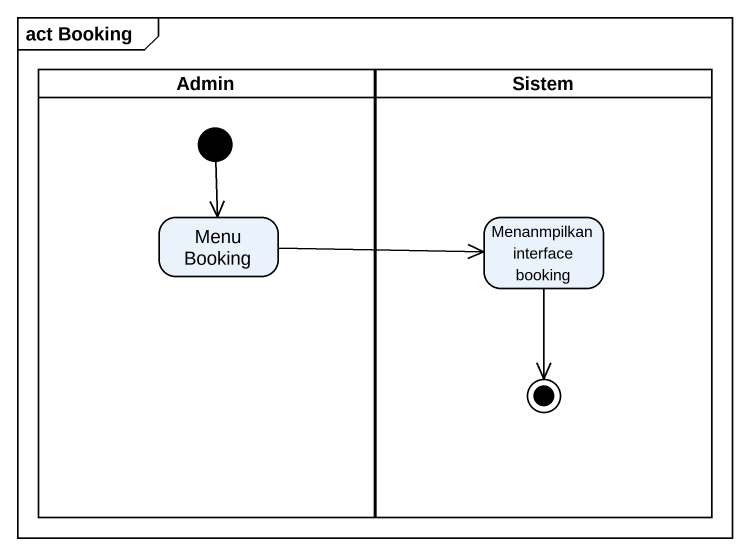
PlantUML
@startuml
mainframe act Booking
hide empty description
state Admin <<partition>> {
  state "Menu Booking" as Menu_Booking
  [*] --> Menu_Booking
}
state Sistem <<partition>> {
  state "Menanmpilkan interface booking" as Menanmpilkan_interface
  Menanmpilkan_interface --> [*]
}
Menu_Booking -right-> Menanmpilkan_interface
@enduml
